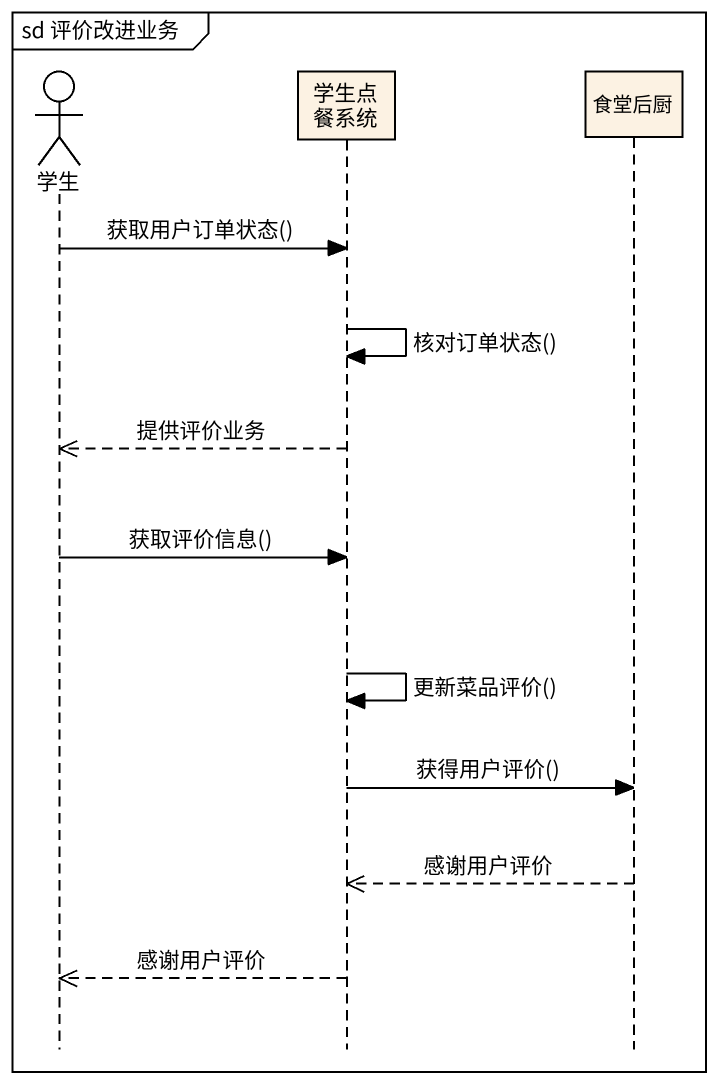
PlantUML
@startuml
mainframe sd 评价改进业务
hide footbox
actor 学生
participant 学生点餐系统
participant 食堂后厨

学生 -> 学生点餐系统 : 获取用户订单状态()
学生点餐系统 -> 学生点餐系统 : 核对订单状态()
学生点餐系统 -->> 学生 : 提供评价业务
学生 -> 学生点餐系统 : 获取评价信息()
学生点餐系统 -> 学生点餐系统 : 更新菜品评价()
学生点餐系统 -> 食堂后厨 : 获得用户评价()
食堂后厨 -->> 学生点餐系统 : 感谢用户评价
学生点餐系统 -->> 学生 : 感谢用户评价
@enduml
